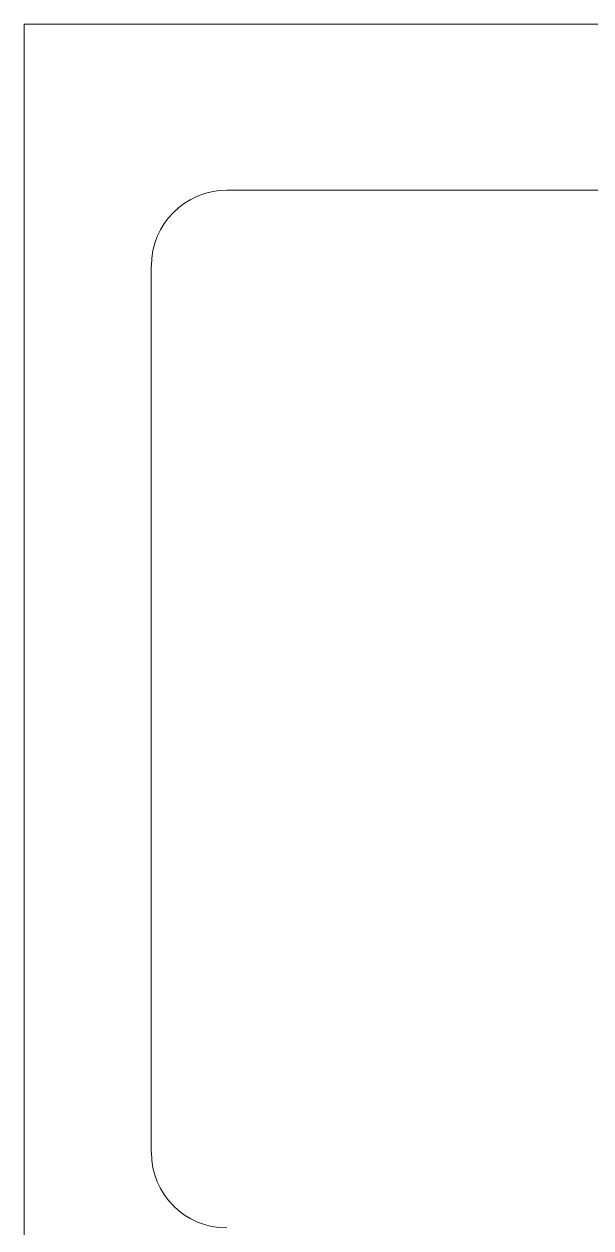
# Model space of a CAD drawing. Header units: inches. Extents: x -12916 to -2478, y -355 to 4961.
# Drawn here: x -4033.89 to -4012.03, y 3995.03 to 4041.44 of the extents above; entities that cross this region are included whole.
import ezdxf

# ---------------------------------------------------------------- set-up
doc = ezdxf.new("R2010")
doc.units = ezdxf.units.IN
doc.header["$MEASUREMENT"] = 0
doc.layers.add('A-FURN', color=8, linetype='Continuous', lineweight=18)

msp = doc.modelspace()

# ---------------------------------------------------------------- linework, layer by layer
at = {"layer": 'A-FURN'}
msp.add_line((-4033.892, 4041.438), (-3983.892, 4041.438), dxfattribs=at)
for points in [[(-4033.892, 4041.438), (-4033.892, 3942.763)], [(-3991.164, 4035.032), (-4026.073, 4035.032)], [(-4028.983, 4032.123), (-4028.983, 3997.941)]]:
    msp.add_lwpolyline(points, dxfattribs=at)
for centre, start, end in [((-4026.073, 4032.123), 90, 180), ((-4026.073, 3997.941), 180, 270)]:
    msp.add_arc(centre, 2.909, start, end, dxfattribs=at)

doc.saveas('drawing.dxf')
